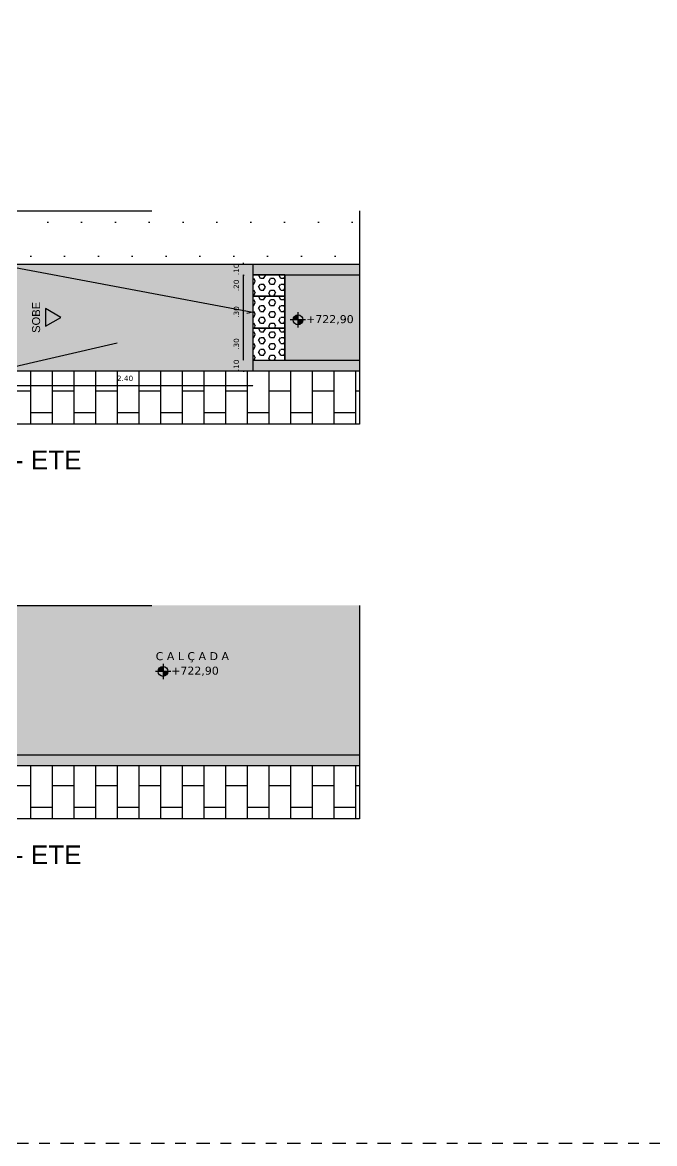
# Model space of a CAD drawing. Header units: feet. Extents: x 568264 to 568503, y 7794314 to 7794548.
# Drawn here: x 568338.42 to 568344.35, y 7794522.95 to 7794533.46 of the extents above; entities that cross this region are included whole.
import ezdxf
from ezdxf.enums import TextEntityAlignment as Align

# ---------------------------------------------------------------- set-up
doc = ezdxf.new("R2010")
doc.units = ezdxf.units.FT
doc.header["$MEASUREMENT"] = 0
for name, pattern in [('( Hidden )', [0.375, 0.25, -0.125]), ('CENTER', [2, 1.25, -0.25, 0.25, -0.25]), ('DASHDOT', [25.4, 12.7, -6.35, 0, -6.35])]:
    doc.linetypes.add(name, pattern=pattern)
for name, color, linetype in [('ARQ_TEXTO', 2, 'Continuous'), ('NUIT-CTA', 8, 'Continuous'), ('NUIT-HTC', 1, 'Continuous'), ('NUIT-LEG', 1, 'Continuous'), ('NUIT-PRJ', 251, '( Hidden )'), ('NUIT-SEC', 2, 'DASHDOT'), ('NUIT-VIS', 8, 'Continuous')]:
    doc.layers.add(name, color=color, linetype=linetype)
doc.styles.add('ARIAL', font='arial.ttf')
doc.styles.add('NUIT', font='verdana.ttf')
doc.dimstyles.new('NUIT 1-50', dxfattribs={"dimtxt": 0.05, "dimasz": 0.01, "dimexe": 0.02, "dimexo": 0.02, "dimgap": 0.04, "dimtad": 1, "dimzin": 4, "dimdsep": 46, "dimtxsty": 'NUIT', "dimblk": 'ARCHTICK', "dimblk1": 'ARCHTICK', "dimblk2": 'ARCHTICK', "dimcen": 0.045, "dimse1": 1, "dimse2": 1, "dimclrd": 256, "dimclre": 253, "dimclrt": 1, "dimaunit": 1, "dimadec": 0, "dimazin": 0, "dimtfac": 1, "dimtix": 1, "dimtofl": 0, "dimtmove": 2, "dimatfit": 3, "dimldrblk": 'OPEN90', "dimfxl": 1, "dimtolj": 1, "dimtzin": 0, "dimlwe": 5, "dimarcsym": 0})

# ---------------------------------------------------------------- blocks, each defined once
blk = doc.blocks.new('_ArchTick')
at = {"color": 0, "linetype": 'ByBlock', "const_width": 0.15}
blk.add_lwpolyline([(-0.5, -0.5), (0.5, 0.5)], dxfattribs=at)
blk = doc.blocks.new('*D202')
at = {"layer": 'Defpoints', "color": 0, "ltscale": 100, "transparency": 16777216}
for p in [(568340.493, 7794530.299), (568340.583, 7794530.299, -50.18), (568340.583, 7794530.199, -100.36)]:
    blk.add_point(p, dxfattribs=at)
at = {"layer": 'NUIT-CTA', "lineweight": -2, "ltscale": 100, "transparency": 16777216}
for p, q in [((568340.493, 7794530.299), (568340.493, 7794530.309)), ((568340.493, 7794530.199), (568340.493, 7794530.189))]:
    blk.add_line(p, q, dxfattribs=at)
at = {"layer": 'NUIT-CTA', "lineweight": -2, "ltscale": 100, "transparency": 16777216, "xscale": 0.01, "yscale": 0.01, "zscale": 0.01}
for p, rotation in [((568340.493, 7794530.299), 270), ((568340.493, 7794530.199), 90)]:
    blk.add_blockref('_ArchTick', p, dxfattribs=dict(at, rotation=rotation))
at = {"layer": 'NUIT-CTA', "color": 1, "ltscale": 100, "transparency": 16777216, "insert": (568340.427, 7794530.249), "char_height": 0.05, "attachment_point": 5, "rotation": 90, "style": 'NUIT'}
blk.add_mtext('\\A1;.10', dxfattribs=at)
blk = doc.blocks.new('_Open90')
at = {"color": 0, "linetype": 'ByBlock', "lineweight": -2}
for p, q in [((0, 0), (-1, 0)), ((-0.5, 0.5), (0, 0)), ((0, 0), (-0.5, -0.5))]:
    blk.add_line(p, q, dxfattribs=at)
blk = doc.blocks.new('*D207')
at = {"layer": 'Defpoints', "color": 0, "ltscale": 100, "transparency": 16777216}
for p in [(568340.493, 7794530.599), (568340.583, 7794530.599, -50.18), (568340.583, 7794530.299, -50.18)]:
    blk.add_point(p, dxfattribs=at)
at = {"layer": 'NUIT-CTA', "lineweight": -2, "ltscale": 100, "transparency": 16777216}
blk.add_line((568340.493, 7794530.299), (568340.493, 7794530.599), dxfattribs=at)
at = {"layer": 'NUIT-CTA', "lineweight": -2, "ltscale": 100, "transparency": 16777216, "xscale": 0.01, "yscale": 0.01, "zscale": 0.01}
for p, rotation in [((568340.493, 7794530.599), 90), ((568340.493, 7794530.299), 270)]:
    blk.add_blockref('_ArchTick', p, dxfattribs=dict(at, rotation=rotation))
at = {"layer": 'NUIT-CTA', "color": 1, "ltscale": 100, "transparency": 16777216, "insert": (568340.427, 7794530.449), "char_height": 0.05, "attachment_point": 5, "rotation": 90, "style": 'NUIT'}
blk.add_mtext('\\A1;.30', dxfattribs=at)
blk = doc.blocks.new('*D208')
at = {"layer": 'Defpoints', "color": 0, "ltscale": 100, "transparency": 16777216}
for p in [(568340.493, 7794530.899), (568340.583, 7794530.899, -87.441), (568340.583, 7794530.599, -50.18)]:
    blk.add_point(p, dxfattribs=at)
at = {"layer": 'NUIT-CTA', "lineweight": -2, "ltscale": 100, "transparency": 16777216}
blk.add_line((568340.493, 7794530.599), (568340.493, 7794530.899), dxfattribs=at)
at = {"layer": 'NUIT-CTA', "lineweight": -2, "ltscale": 100, "transparency": 16777216, "xscale": 0.01, "yscale": 0.01, "zscale": 0.01}
for p, rotation in [((568340.493, 7794530.899), 90), ((568340.493, 7794530.599), 270)]:
    blk.add_blockref('_ArchTick', p, dxfattribs=dict(at, rotation=rotation))
at = {"layer": 'NUIT-CTA', "color": 1, "ltscale": 100, "transparency": 16777216, "insert": (568340.427, 7794530.749), "char_height": 0.05, "attachment_point": 5, "rotation": 90, "style": 'NUIT'}
blk.add_mtext('\\A1;.30', dxfattribs=at)
blk = doc.blocks.new('*D209')
at = {"layer": 'Defpoints', "color": 0, "ltscale": 100, "transparency": 16777216}
for p in [(568340.493, 7794531.099), (568340.583, 7794531.099, -87.441), (568340.583, 7794530.899, -87.441)]:
    blk.add_point(p, dxfattribs=at)
at = {"layer": 'NUIT-CTA', "lineweight": -2, "ltscale": 100, "transparency": 16777216}
blk.add_line((568340.493, 7794530.899), (568340.493, 7794531.099), dxfattribs=at)
at = {"layer": 'NUIT-CTA', "lineweight": -2, "ltscale": 100, "transparency": 16777216, "xscale": 0.01, "yscale": 0.01, "zscale": 0.01}
for p, rotation in [((568340.493, 7794531.099), 90), ((568340.493, 7794530.899), 270)]:
    blk.add_blockref('_ArchTick', p, dxfattribs=dict(at, rotation=rotation))
at = {"layer": 'NUIT-CTA', "color": 1, "ltscale": 100, "transparency": 16777216, "insert": (568340.427, 7794530.999), "char_height": 0.05, "attachment_point": 5, "rotation": 90, "style": 'NUIT'}
blk.add_mtext('\\A1;.20', dxfattribs=at)
blk = doc.blocks.new('*D210')
at = {"layer": 'Defpoints', "color": 0, "ltscale": 100, "transparency": 16777216}
for p in [(568340.493, 7794531.199), (568340.583, 7794531.199, -100.36), (568340.583, 7794531.099, -87.441)]:
    blk.add_point(p, dxfattribs=at)
at = {"layer": 'NUIT-CTA', "lineweight": -2, "ltscale": 100, "transparency": 16777216}
for p, q in [((568340.493, 7794531.199), (568340.493, 7794531.209)), ((568340.493, 7794531.099), (568340.493, 7794531.089))]:
    blk.add_line(p, q, dxfattribs=at)
at = {"layer": 'NUIT-CTA', "lineweight": -2, "ltscale": 100, "transparency": 16777216, "xscale": 0.01, "yscale": 0.01, "zscale": 0.01}
for p, rotation in [((568340.493, 7794531.199), 270), ((568340.493, 7794531.099), 90)]:
    blk.add_blockref('_ArchTick', p, dxfattribs=dict(at, rotation=rotation))
at = {"layer": 'NUIT-CTA', "color": 1, "ltscale": 100, "transparency": 16777216, "insert": (568340.427, 7794531.149), "char_height": 0.05, "attachment_point": 5, "rotation": 90, "style": 'NUIT'}
blk.add_mtext('\\A1;.10', dxfattribs=at)
blk = doc.blocks.new('*D212')
at = {"layer": 'Defpoints', "color": 0, "ltscale": 100, "transparency": 16777216}
for p in [(568338.183, 7794530.199, -100.36), (568340.583, 7794530.199, -100.36), (568340.583, 7794530.061)]:
    blk.add_point(p, dxfattribs=at)
at = {"layer": 'NUIT-CTA', "lineweight": -2, "ltscale": 100, "transparency": 16777216}
blk.add_line((568338.183, 7794530.061), (568340.583, 7794530.061), dxfattribs=at)
at = {"layer": 'NUIT-CTA', "lineweight": -2, "ltscale": 100, "transparency": 16777216, "xscale": 0.01, "yscale": 0.01, "zscale": 0.01, "rotation": 180}
blk.add_blockref('_ArchTick', (568338.183, 7794530.061), dxfattribs=at)
at = {"layer": 'NUIT-CTA', "lineweight": -2, "ltscale": 100, "transparency": 16777216, "xscale": 0.01, "yscale": 0.01, "zscale": 0.01}
blk.add_blockref('_ArchTick', (568340.583, 7794530.061), dxfattribs=at)
at = {"layer": 'NUIT-CTA', "color": 1, "ltscale": 100, "transparency": 16777216, "insert": (568339.383, 7794530.127), "char_height": 0.05, "attachment_point": 5, "style": 'NUIT'}
blk.add_mtext('\\A1;2.40', dxfattribs=at)

msp = doc.modelspace()

# ---------------------------------------------------------------- hatches: boundary and pattern name
at = {"layer": 'NUIT-CTA'}
h = msp.add_hatch(color=256, dxfattribs=at)
h.dxf.hatch_style = 1
h.paths.add_polyline_path([(568340.959, 7794530.676), (568341.005, 7794530.676), (568341.005, 7794530.722, 0.414214)])
h.paths.add_polyline_path([(568341.005, 7794530.676), (568341.005, 7794530.63, 0.414214), (568341.051, 7794530.676)])
h = msp.add_hatch(color=256, dxfattribs=at)
h.dxf.hatch_style = 1
h.paths.add_polyline_path([(568339.693, 7794527.38), (568339.739, 7794527.38), (568339.739, 7794527.426, 0.414214)])
h.paths.add_polyline_path([(568339.739, 7794527.38), (568339.739, 7794527.334, 0.414214), (568339.785, 7794527.38)])
at = {"layer": 'NUIT-HTC'}
h = msp.add_hatch(dxfattribs=at)
h.set_pattern_fill('DOTS', color=251, scale=0.2)
h.set_pattern_definition([(0, (1534036.8141, -1560025.51866), (0.15875, 0.3175), [0, -0.3175])])
h.paths.add_polyline_path([(568333.283, 7794531.199), (568341.583, 7794531.199), (568341.583, 7794531.699), (568333.283, 7794531.699)])
at = {"layer": 'NUIT-HTC', "ltscale": 100}
h = msp.add_hatch(color=254, dxfattribs=at)
h.dxf.hatch_style = 1
h.paths.add_polyline_path([(568333.283, 7794530.199), (568341.583, 7794530.199), (568341.583, 7794531.199), (568333.283, 7794531.199)])
h.paths.add_polyline_path([(568333.983, 7794530.299), (568334.283, 7794530.299), (568334.283, 7794530.599), (568333.983, 7794530.599)], flags=16)
h.paths.add_polyline_path([(568333.983, 7794530.899), (568334.283, 7794530.899), (568334.283, 7794531.099), (568333.983, 7794531.099)], flags=16)
h.paths.add_polyline_path([(568333.983, 7794530.599), (568334.283, 7794530.599), (568334.283, 7794530.899), (568333.983, 7794530.899)], flags=16)
h.paths.add_polyline_path([(568337.883, 7794530.399), (568338.183, 7794530.399), (568338.183, 7794530.699), (568337.883, 7794530.699)], flags=16)
h.paths.add_polyline_path([(568337.583, 7794530.399), (568337.883, 7794530.399), (568337.883, 7794530.699), (568337.583, 7794530.699)], flags=16)
h.paths.add_polyline_path([(568337.283, 7794530.399), (568337.583, 7794530.399), (568337.583, 7794530.699), (568337.283, 7794530.699)], flags=16)
h.paths.add_polyline_path([(568336.983, 7794530.399), (568337.283, 7794530.399), (568337.283, 7794530.699), (568336.983, 7794530.699)], flags=16)
h.paths.add_polyline_path([(568336.683, 7794530.399), (568336.983, 7794530.399), (568336.983, 7794530.699), (568336.683, 7794530.699)], flags=16)
h.paths.add_polyline_path([(568340.583, 7794530.299), (568340.883, 7794530.299), (568340.883, 7794530.599), (568340.583, 7794530.599)], flags=16)
h.paths.add_polyline_path([(568340.583, 7794530.599), (568340.883, 7794530.599), (568340.883, 7794530.899), (568340.583, 7794530.899)], flags=16)
h.paths.add_polyline_path([(568340.583, 7794530.899), (568340.883, 7794530.899), (568340.883, 7794531.099), (568340.583, 7794531.099)], flags=16)
at = {"layer": 'NUIT-HTC'}
h = msp.add_hatch(dxfattribs=at)
h.set_pattern_fill('HEX', color=8, scale=0.01, style=0)
h.set_pattern_definition([(0, (1534035.25407, -1560039.638464), (1e-17, 0.054992613154), [0.03175, -0.0635]), (120, (1534035.25407, -1560039.638464), (-0.04762500001185, -0.027496306577), [0.03175, -0.0635]), (60, (1534035.28582, -1560039.638464), (-0.04762500001185, 0.027496306577), [0.03175, -0.0635])])
h.paths.add_polyline_path([(568340.583, 7794530.899), (568340.883, 7794530.899), (568340.883, 7794531.099), (568340.583, 7794531.099)])
h = msp.add_hatch(dxfattribs=at)
h.set_pattern_fill('HEX', color=8, scale=0.01, style=0)
h.set_pattern_definition([(0, (1534035.25407, -1560039.838436), (1e-17, 0.054992613154), [0.03175, -0.0635]), (120, (1534035.25407, -1560039.838436), (-0.04762500001185, -0.027496306577), [0.03175, -0.0635]), (60, (1534035.28582, -1560039.838436), (-0.04762500001185, 0.027496306577), [0.03175, -0.0635])])
h.paths.add_polyline_path([(568340.583, 7794530.599), (568340.883, 7794530.599), (568340.883, 7794530.899), (568340.583, 7794530.899)])
h = msp.add_hatch(dxfattribs=at)
h.set_pattern_fill('HEX', color=8, scale=0.01, style=0)
h.set_pattern_definition([(0, (1534035.25407, -1560040.138436), (1e-17, 0.054992613154), [0.03175, -0.0635]), (120, (1534035.25407, -1560040.138436), (-0.04762500001185, -0.027496306577), [0.03175, -0.0635]), (60, (1534035.28582, -1560040.138436), (-0.04762500001185, 0.027496306577), [0.03175, -0.0635])])
h.paths.add_polyline_path([(568340.583, 7794530.299), (568340.883, 7794530.299), (568340.883, 7794530.599), (568340.583, 7794530.599)])
h = msp.add_hatch(dxfattribs=at)
h.set_pattern_fill('AR-B816', color=253, scale=0.001, angle=90)
h.set_pattern_definition([(90, (1534050.56361, -1560025.01866), (-0.2032, 1e-17), []), (180, (1534050.56361, -1560025.01866), (-0.2032, -0.2032), [0.2032, -0.2032])])
h.paths.add_polyline_path([(568333.283, 7794529.699), (568341.583, 7794529.699), (568341.583, 7794530.199), (568333.283, 7794530.199)])
at = {"layer": 'NUIT-HTC', "ltscale": 100}
h = msp.add_hatch(color=254, dxfattribs=at)
h.dxf.hatch_style = 1
h.paths.add_polyline_path([(568333.283, 7794526.499), (568341.583, 7794526.499), (568341.583, 7794527.999), (568333.283, 7794527.999)])
h.paths.add_polyline_path([(568333.983, 7794526.599), (568334.283, 7794526.599), (568334.283, 7794526.899), (568333.983, 7794526.899)], flags=16)
h.paths.add_polyline_path([(568333.983, 7794527.199), (568334.283, 7794527.199), (568334.283, 7794527.499), (568333.983, 7794527.499)], flags=16)
h.paths.add_polyline_path([(568333.983, 7794526.899), (568334.283, 7794526.899), (568334.283, 7794527.199), (568333.983, 7794527.199)], flags=16)
h.paths.add_polyline_path([(568337.883, 7794526.699), (568338.183, 7794526.699), (568338.183, 7794526.999), (568337.883, 7794526.999)], flags=16)
h.paths.add_polyline_path([(568337.583, 7794526.699), (568337.883, 7794526.699), (568337.883, 7794526.999), (568337.583, 7794526.999)], flags=16)
h.paths.add_polyline_path([(568337.283, 7794526.699), (568337.583, 7794526.699), (568337.583, 7794526.999), (568337.283, 7794526.999)], flags=16)
h.paths.add_polyline_path([(568336.983, 7794526.699), (568337.283, 7794526.699), (568337.283, 7794526.999), (568336.983, 7794526.999)], flags=16)
h.paths.add_polyline_path([(568336.683, 7794526.699), (568336.983, 7794526.699), (568336.983, 7794526.999), (568336.683, 7794526.999)], flags=16)
at = {"layer": 'NUIT-HTC'}
h = msp.add_hatch(dxfattribs=at)
h.set_pattern_fill('AR-B816', color=253, scale=0.001, angle=90)
h.set_pattern_definition([(90, (1534050.56361, -1560028.71866), (-0.2032, 1e-17), []), (180, (1534050.56361, -1560028.71866), (-0.2032, -0.2032), [0.2032, -0.2032])])
h.paths.add_polyline_path([(568333.283, 7794525.999), (568341.583, 7794525.999), (568341.583, 7794526.499), (568333.283, 7794526.499)])

# ---------------------------------------------------------------- linework, layer by layer
at = {"layer": 'ARQ_TEXTO', "elevation": -50.18}
msp.add_lwpolyline([(568338.635, 7794530.616), (568338.78, 7794530.699), (568338.635, 7794530.783)], close=True, dxfattribs=at)
at = {"layer": 'NUIT-CTA'}
for p, q in [((568341.077, 7794530.676, -0.02), (568340.932, 7794530.676, -0.02)), ((568341.005, 7794530.748, -0.02), (568341.005, 7794530.603, -0.02)), ((568339.739, 7794527.452, -0.02), (568339.739, 7794527.307, -0.02)), ((568339.812, 7794527.38, -0.02), (568339.667, 7794527.38, -0.02))]:
    msp.add_line(p, q, dxfattribs=at)
for centre in [(568341.005, 7794530.676, -0.02), (568339.739, 7794527.38, -0.02)]:
    msp.add_circle(centre, 0.0461, dxfattribs=at)
at = {"layer": 'NUIT-LEG', "linetype": 'CENTER', "ltscale": 0.1, "elevation": 50.18}
msp.add_lwpolyline([(568328.073, 7794540.359), (568347.403, 7794540.359), (568347.403, 7794522.954), (568328.073, 7794522.954)], close=True, dxfattribs=at)
at = {"layer": 'NUIT-PRJ', "ltscale": 10, "elevation": -50.18, "flags": 128}
msp.add_lwpolyline([(568338.183, 7794531.199), (568340.583, 7794530.749), (568338.183, 7794530.199)], dxfattribs=at)
at = {"layer": 'NUIT-SEC', "ltscale": 0.5, "elevation": 0}
for points in [[(568333.283, 7794531.699), (568341.583, 7794531.699), (568341.583, 7794529.699), (568333.283, 7794529.699)], [(568333.283, 7794527.999), (568341.583, 7794527.999), (568341.583, 7794525.999), (568333.283, 7794525.999)]]:
    msp.add_lwpolyline(points, close=True, dxfattribs=at)
at = {"layer": 'NUIT-VIS', "color": 2, "ltscale": 100}
for p, q in [((568333.283, 7794531.199, -34.556), (568341.583, 7794531.199, -37.632)), ((568340.583, 7794531.199, -50.18), (568340.583, 7794530.199, -50.18)), ((568340.583, 7794531.099, -37.261), (568341.583, 7794531.099, -37.632)), ((568340.583, 7794530.299, 0), (568341.583, 7794530.299, 0)), ((568333.283, 7794530.199, 0), (568341.583, 7794530.199, 0)), ((568338.283, 7794526.599, 0), (568341.583, 7794526.599, 0)), ((568333.283, 7794526.499, 0), (568341.583, 7794526.499, 0))]:
    msp.add_line(p, q, dxfattribs=at)
at = {"layer": 'NUIT-VIS', "ltscale": 100}
for points, elevation in [([(568340.583, 7794530.899), (568340.883, 7794530.899), (568340.883, 7794531.099), (568340.583, 7794531.099)], -37.261), ([(568340.583, 7794530.599), (568340.883, 7794530.599), (568340.883, 7794530.899), (568340.583, 7794530.899)], 0), ([(568340.583, 7794530.299), (568340.883, 7794530.299), (568340.883, 7794530.599), (568340.583, 7794530.599)], 0)]:
    msp.add_lwpolyline(points, close=True, dxfattribs=dict(at, elevation=elevation))
at = {"layer": 'NUIT-VIS', "color": 2, "ltscale": 100, "elevation": -84.995, "flags": 128}
msp.add_lwpolyline([(568340.883, 7794531.099), (568340.883, 7794530.299)], dxfattribs=at)

# ---------------------------------------------------------------- texts
at = {"layer": 'ARQ_TEXTO', "style": 'ARIAL'}
msp.add_text('SOBE', height=0.075, rotation=90, dxfattribs=at).set_placement((568338.548, 7794530.699, -50.18), align=Align.MIDDLE)
at = {"layer": 'NUIT-CTA', "char_height": 0.075, "attachment_point": 3, "style": 'NUIT'}
for insert in [(568341.528, 7794530.72, -0.02), (568340.262, 7794527.425, -0.02)]:
    msp.add_mtext_dynamic_manual_height_columns('+722,90', width=0.04, gutter_width=1.25, heights=[0], dxfattribs=dict(at, insert=insert))
at = {"layer": 'NUIT-LEG', "char_height": 0.175, "width": 6.52392, "attachment_point": 1, "rotation": 0, "style": 'ARIAL'}
for s, insert in [('AMPLIAÇÃO 1 - PISO / RAMPA DE ACESSO - ETE', (568333.283, 7794529.449, 0)), ('AMPLIAÇÃO 2 - PISO / RAMPA DE ACESSO - ETE', (568333.283, 7794525.749, 0))]:
    msp.add_mtext(s, dxfattribs=dict(at, insert=insert))
at = {"layer": 'NUIT-LEG', "insert": (568340.614, 7794527.561, 0), "char_height": 0.075, "attachment_point": 3, "style": 'NUIT'}
msp.add_mtext_dynamic_manual_height_columns('\\pxqc;C A L Ç A D A', width=1.19971, gutter_width=1.25, heights=[0], dxfattribs=at)

# ---------------------------------------------------------------- dimensions: what is measured, and where the dimension line sits
at = {"layer": 'NUIT-CTA', "ltscale": 100}
for base, p1, p2, picture, middle in [((568340.493, 7794531.199, 50.18), (568340.583, 7794531.099, -37.261), (568340.583, 7794531.199, -50.18), '*D210', (568340.427, 7794531.149, 50.18)), ((568340.493, 7794531.099, 50.18), (568340.583, 7794530.899, -37.261), (568340.583, 7794531.099, -37.261), '*D209', (568340.427, 7794530.999, 50.18)), ((568340.493, 7794530.899, 50.18), (568340.583, 7794530.599, 0), (568340.583, 7794530.899, -37.261), '*D208', (568340.427, 7794530.749, 50.18)), ((568340.493, 7794530.599, 50.18), (568340.583, 7794530.299, 0), (568340.583, 7794530.599, 0), '*D207', (568340.427, 7794530.449, 50.18)), ((568340.493, 7794530.299, 50.18), (568340.583, 7794530.199, -50.18), (568340.583, 7794530.299, 0), '*D202', (568340.427, 7794530.249, 50.18))]:
    dim = msp.add_linear_dim(base=base, p1=p1, p2=p2, angle=90, dimstyle='NUIT 1-50', dxfattribs=at)
    dim.commit()
    dim.dimension.update_dxf_attribs({"geometry": picture, "text_midpoint": middle})
dim = msp.add_linear_dim(base=(568340.583, 7794530.061, 50.18), p1=(568338.183, 7794530.199, -50.18), p2=(568340.583, 7794530.199, -50.18), dimstyle='NUIT 1-50', dxfattribs=at)
dim.commit()
dim.dimension.update_dxf_attribs({"geometry": '*D212', "text_midpoint": (568339.383, 7794530.127, 50.18)})

doc.saveas('drawing.dxf')
